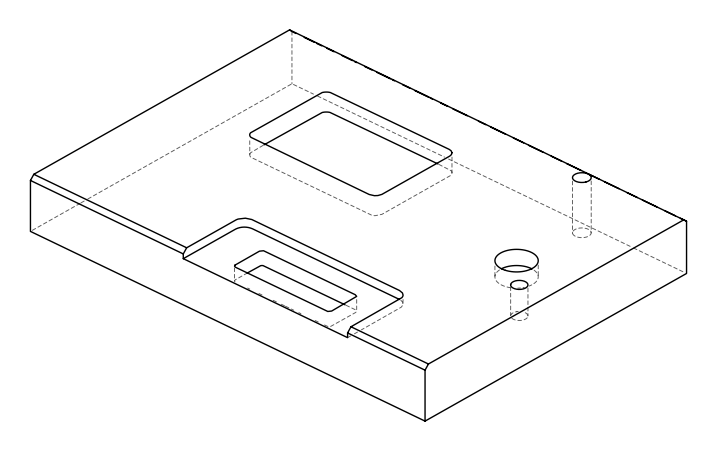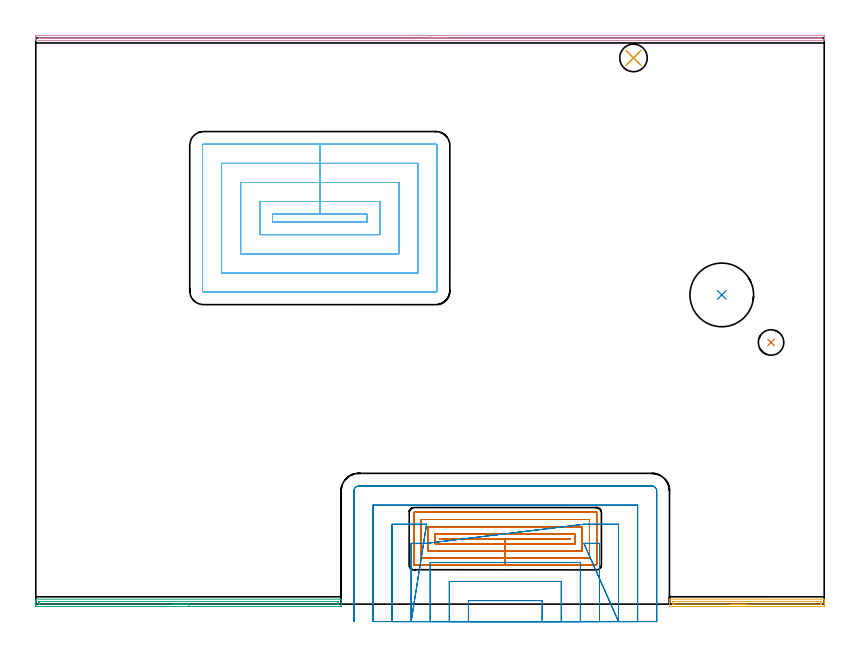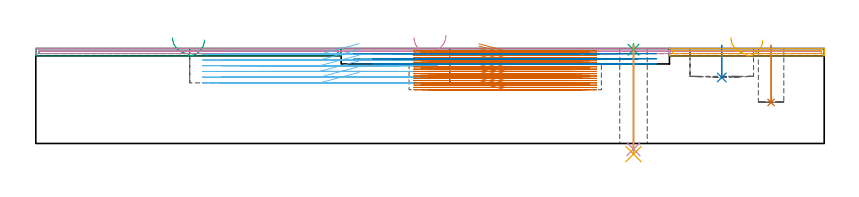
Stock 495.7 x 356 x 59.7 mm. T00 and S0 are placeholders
(PLAN: 11 operations, 8 tool changes, 91.9 min)
(1 INDEXABLE_INSERT_DRILL_BLIND_HOLE_FROM_SOLID | STEP1POCKET | NXT0302_003 | 0.15 min | 6758 mm3)
(2 INDEXABLE_INSERT_DRILL_BLIND_HOLE_FROM_SOLID_1 | STEP1POCKET_1 | NXT0302_035 | 0.08 min | 22266 mm3)
(3 AREA_MILL | FG_CHAMFER_SURFACE | UGT0205_001 | 3.25 min | 2063 mm3)
(4 AREA_MILL_1 | FG_CHAMFER_SURFACE_1 | UGT0205_001 | 8.07 min | 2536 mm3)
(5 AREA_MILL_2 | FG_CHAMFER_SURFACE_2 | UGT0205_001 | 1.73 min | 1063 mm3)
(6 MILL_RECTANGULAR_POCKET | POCKET_RECTANGULAR_STRAIGHT | UGT0201_010 | Follow Part, ap 4, ae 75% | 18.87 min | 382914 mm3)
(7 MILL_RECTANGULAR_POCKET_1 | POCKET_RECTANGULAR_STRAIGHT_1 | UGT0201_014 | Follow Part, ap 1.5, ae 75% | 42.69 min | 122558 mm3)
(8 MILL_SLOT | SLOT_PARTIAL_RECTANGULAR | UGT0201_010 | Follow Part, ap 4, ae 75% | 16.51 min | 118123 mm3)
(9 SPOT_DRILL | STEP1HOLE | NXT0321_9005460120000 | 0.03 min | 11 mm3)
(10 DRILL_THROUGH_HOLE_INTO_CENTER | STEP1HOLE | NXT0301_083 | 0.26 min | 5832 mm3)
(11 DRILL_TO_ENLARGE_THROUGH_HOLE | STEP1HOLE | UGT0301_244 | 0.28 min | 8161 mm3)
(TOOL NXT0302_003 | Index. Insert Drill 16mm [880-D1600L20-05] | D16 PA176 FL80 Z2)
(TOOL NXT0302_035 | Index. Insert Drill 40mm [880-D4000L40-05] | D40 PA176 FL200 Z2)
(TOOL UGT0205_001 | Chamfer Mill 20 x 3 x 45 deg. | D20 FL50 Z2)
(TOOL UGT0201_010 | End Mill 16 mm | D16 FL22 Z2)
(TOOL UGT0201_014 | End mill 6 mm | D6 FL24 Z4)
(TOOL NXT0321_9005460120000 | NC Spot Drill, 142deg, 12mm, Carbide, Uncoated | D12 PA142 FL30 Z2)
(TOOL NXT0301_083 | Carbide Drill 11.2mm [860.1-1120-056A1-MM 2214] | D11.2 PA140 FL72 Z2)
(TOOL UGT0301_244 | Twist Drill 17.3 mm | D17.3 PA118 FL130 Z2)
(OP 1 INDEXABLE_INSERT_DRILL_BLIND_HOLE_FROM_SOLID)
G17 G21 G94 G90
T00 M6
G54
G17 G0 G90 X462.3 Y164.5 S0 M3
G43 Z69.7 H1
G94 G81 G98 Z25.8 F250. R61.7
G80
M5
M2
(OP 2 INDEXABLE_INSERT_DRILL_BLIND_HOLE_FROM_SOLID_1)
G17 G21 G94 G90
T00 M6
G54
G17 G0 G90 X431.3 Y194.4 S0 M3
G43 Z69.7 H1
G94 G81 G98 Z41.5 F250. R61.7
G80
M5
M2
(OP 3 AREA_MILL)
G17 G21 G94 G90
T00 M6
G54
G17 G0 G90 X106. Y-1.5 S1061 M3
G43 Z69.7 H0
Z65.1
G94 G1 X105.962 Z64.228 F250.
X105.848 Z63.364
X105.659 Z62.512
X105.397 Z61.68
X105.063 Z60.874
X104.66 Z60.1
X104.192 Z59.364
X103.66 Z58.672
X103.071 Z58.029
X102.428 Z57.44
X101.736 Z56.908
X101. Z56.44
X100.226 Z56.037
X99.42 Z55.703
X98.588 Z55.441
X97.737 Z55.252
X96.872 Z55.138
X96. Z55.1
X0.594
X0.072 Y-1.493 Z55.103
X0.008 Y-1.491 Z55.105
X0. Y-0.974 Z55.621
Y-0.678 Z55.917
Y-0.087 Z56.507
Y0.505 Z57.102
Y0.8 Z57.396
Y1.392 Z57.988
Y1.687 Z58.282
Y2.277 Z58.876
Y2.574 Z59.173
Y2.75 Z59.349
X0.008 Y3.074 Z59.665
X0.01 Y3.097 Z59.688
X0.148 Y3.1 Z59.7
X191.852
X191.99 Y3.097 Z59.688
X191.993 Y3.074 Z59.665
X192. Y2.75 Z59.349
Y2.277 Z58.876
Y1.687 Z58.282
Y0.505 Z57.102
Y-0.087 Z56.507
Y-0.678 Z55.917
X191.997 Y-0.974 Z55.621
X191.992 Y-1.491 Z55.105
X191.928 Y-1.493 Z55.103
X191.406 Y-1.5 Z55.1
X96.
Y-0.086 Z56.514
X2.377
X2.155 Y-0.082 Z56.518
X2.046 Y-0.079 Z56.521
X2.01 Y-0.07 Z56.53
X2.007 Y-0.036 Z56.564
X2.004 Y0.051 Z56.651
X2.001 Y0.288 Z56.888
X2. Y0.8 Z57.4
Y1.175 Z57.775
X2.004 Y1.551 Z58.151
X2.008 Y1.657 Z58.257
X2.011 Y1.68 Z58.28
X2.018 Y1.682 Z58.282
X2.044 Y1.684 Z58.284
X2.155 Y1.685 Z58.285
X2.377 Y1.686 Z58.286
X189.623
X189.845 Y1.682 Z58.282
X189.954 Y1.679 Z58.279
X189.99 Y1.67 Z58.27
X189.993 Y1.636 Z58.236
X189.996 Y1.549 Z58.149
X189.999 Y1.312 Z57.912
X190. Y0.8 Z57.4
Y0.425 Z57.025
X189.996 Y0.049 Z56.649
X189.992 Y-0.057 Z56.543
X189.989 Y-0.08 Z56.52
X189.983 Y-0.082 Z56.518
X189.956 Y-0.084 Z56.516
X189.845 Y-0.085 Z56.515
X189.623 Y-0.086 Z56.514
X96.
X95.128 Z56.552
X94.264 Z56.666
X93.412 Z56.855
X92.58 Z57.117
X91.774 Z57.451
X91. Z57.854
X90.264 Z58.323
X89.572 Z58.854
X88.929 Z59.443
X88.34 Z60.086
X87.809 Z60.778
X87.34 Z61.514
X86.937 Z62.288
X86.603 Z63.094
X86.341 Z63.926
X86.152 Z64.778
X86.038 Z65.643
X86. Z66.514
G0 Z69.7
M5
M2
(OP 4 AREA_MILL_1)
G17 G21 G94 G90
T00 M6
G54
G17 G0 G90 X237.85 Y357.5 S1061 M3
G43 Z69.7 H0
Z66.5
G94 G1 X237.888 Z65.628 F250.
X238.002 Z64.764
X238.191 Z63.912
X238.453 Z63.08
X238.787 Z62.274
X239.19 Z61.5
X239.658 Z60.764
X240.19 Z60.072
X240.779 Z59.429
X241.422 Z58.84
X242.114 Z58.309
X242.85 Z57.84
X243.624 Z57.437
X244.43 Z57.103
X245.262 Z56.841
X246.114 Z56.652
X246.978 Z56.538
X247.85 Z56.5
X495.071
X495.372 Y357.498
X495.69 Y357.493 Z56.502
X495.7 Y357.205 Z56.789
Y356.689 Z57.308
Y356.335 Z57.661
Y355.818 Z58.178
Y355.465 Z58.53
Y354.758 Z59.242
Y354.539 Z59.46
X495.698 Y354.418 Z59.574
X495.69 Y354.303 Z59.688
X495.518 Y354.3 Z59.7
X0.181
X0.01 Y354.303 Z59.688
X0.002 Y354.418 Z59.574
X0. Y354.539 Z59.46
Y354.758 Z59.242
Y355.465 Z58.53
Y356.689 Z57.308
X0.004 Y357.205 Z56.789
X0.01 Y357.493 Z56.502
X0.328 Y357.498 Z56.5
X0.629 Y357.5
X247.85
Y356.086 Z57.914
X493.283 Y356.085 Z57.915
X493.541 Y356.084 Z57.916
X493.645 Y356.081 Z57.919
X493.689 Y356.079 Z57.921
X493.692 Y356.054 Z57.946
X493.698 Y355.931 Z58.069
X493.696 Y355.786 Z58.214
X493.693 Y355.738 Z58.262
X493.691 Y355.723 Z58.277
X493.664 Y355.721 Z58.279
X493.283 Y355.716 Z58.284
X493.027 Y355.715 Z58.285
X492.771 Y355.714 Z58.286
X2.417 Y355.715 Z58.285
X2.159 Y355.716 Z58.284
X2.055 Y355.719 Z58.281
X2.011 Y355.721 Z58.279
X2.009 Y355.746 Z58.254
X2.008 Y355.862 Z58.138
X2.03 Y356.079 Z57.921
X2.262 Y356.083 Z57.917
X2.417 Y356.085 Z57.915
X2.673 Y356.086 Z57.914
X3.055
X247.85
X248.722 Z57.952
X249.586 Z58.066
X250.438 Z58.255
X251.27 Z58.517
X252.076 Z58.851
X252.85 Z59.254
X253.586 Z59.723
X254.278 Z60.254
X254.921 Z60.843
X255.51 Z61.486
X256.042 Z62.179
X256.51 Z62.914
X256.913 Z63.688
X257.247 Z64.494
X257.509 Z65.326
X257.698 Z66.178
X257.812 Z67.043
X257.85 Z67.914
G0 Z69.7
M5
M2
(OP 5 AREA_MILL_2)
G17 G21 G94 G90
T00 M6
G54
G17 G0 G90 X457.05 Y-1.5 S1061 M3
G43 Z69.7 H0
Z65.1
G94 G1 X457.012 Z64.228 F250.
X456.898 Z63.364
X456.709 Z62.512
X456.447 Z61.68
X456.113 Z60.874
X455.71 Z60.1
X455.242 Z59.364
X454.71 Z58.672
X454.121 Z58.029
X453.478 Z57.44
X452.786 Z56.908
X452.05 Z56.44
X451.276 Z56.037
X450.47 Z55.703
X449.638 Z55.441
X448.786 Z55.252
X447.922 Z55.138
X447.05 Z55.1
X398.975
X398.454 Y-1.493 Z55.103
X398.408 Y-1.49 Z55.105
X398.4 Y-0.974 Z55.621
Y-0.345 Z56.252
Y-0.087 Z56.51
Y0.541 Z57.138
Y0.8 Z57.396
Y1.317 Z57.917
Y2.056 Z58.655
Y2.574 Z59.172
Y2.793 Z59.392
X398.407 Y3.077 Z59.669
X398.41 Y3.097 Z59.688
X398.53 Y3.1 Z59.7
X495.57
X495.69 Y3.097 Z59.688
X495.693 Y3.077 Z59.669
X495.7 Y2.793 Z59.392
Y2.056 Z58.655
Y1.317 Z57.917
Y0.8 Z57.396
Y0.541 Z57.138
Y-0.087 Z56.51
Y-0.345 Z56.252
X495.696 Y-0.974 Z55.621
X495.692 Y-1.49 Z55.105
X495.646 Y-1.493 Z55.103
X495.125 Y-1.5 Z55.1
X447.05
Y-0.086 Z56.514
X400.756
X400.533 Y-0.083 Z56.517
X400.425 Y-0.079 Z56.521
X400.409 Y-0.075 Z56.525
X400.405 Y-0.058 Z56.542
X400.402 Y-0.027 Z56.573
X400.4 Y0.047 Z56.647
Y0.267 Z56.867
Y1.154 Z57.754
X400.402 Y1.508 Z58.108
X400.405 Y1.609 Z58.209
X400.41 Y1.668 Z58.268
X400.426 Y1.679 Z58.279
X400.533 Y1.682 Z58.282
X400.756 Y1.686 Z58.286
X493.344
X493.567 Y1.683 Z58.283
X493.675 Y1.679 Z58.279
X493.691 Y1.675 Z58.275
X493.695 Y1.658 Z58.258
X493.698 Y1.627 Z58.227
X493.7 Y1.553 Z58.153
Y1.333 Z57.933
Y0.446 Z57.046
X493.698 Y0.092 Z56.692
X493.695 Y-0.009 Z56.591
X493.69 Y-0.068 Z56.532
X493.674 Y-0.079 Z56.521
X493.567 Y-0.082 Z56.518
X493.344 Y-0.086 Z56.514
X447.05
X446.178 Z56.552
X445.314 Z56.666
X444.462 Z56.855
X443.63 Z57.117
X442.824 Z57.451
X442.05 Z57.854
X441.314 Z58.323
X440.622 Z58.854
X439.979 Z59.443
X439.39 Z60.086
X438.858 Z60.778
X438.39 Z61.514
X437.987 Z62.288
X437.653 Z63.094
X437.391 Z63.926
X437.202 Z64.778
X437.088 Z65.643
X437.05 Z66.514
G0 Z69.7
M5
M2
(OP 6 MILL_RECTANGULAR_POCKET)
G17 G21 G94 G90
T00 M6
G54
G17 G0 G90 X203.181 Y245.1 S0 M3
G43 Z69.7 H0
Z62.7
G94 G1 X178.55 Z56.1 F250.
X148.8 F500.
Y240.3
X208.3
Y245.1
X178.55
Y253.1
X140.8
Y232.3
X216.3
Y253.1
X178.55
Y265.1
X128.8
Y220.3
X228.3
Y265.1
X178.55
Y277.1
X116.8
Y208.3
X240.3
Y277.1
X178.55
Y289.1
X105.5
G3 X104.8 Y288.4 R0.7
G1 Y197.
G3 X105.5 Y196.3 R0.7
G1 X251.6
G3 X252.3 Y197. R0.7
G1 Y288.4
G3 X251.6 Y289.1 R0.7
G1 X178.55
X177.55
G0 X203.181 Y245.1 Z59.1
G1 X178.55 Z52.5 F250.
X148.8 F500.
Y240.3
X208.3
Y245.1
X178.55
Y253.1
X140.8
Y232.3
X216.3
Y253.1
X178.55
Y265.1
X128.8
Y220.3
X228.3
Y265.1
X178.55
Y277.1
X116.8
Y208.3
X240.3
Y277.1
X178.55
Y289.1
X105.5
G3 X104.8 Y288.4 R0.7
G1 Y197.
G3 X105.5 Y196.3 R0.7
G1 X251.6
G3 X252.3 Y197. R0.7
G1 Y288.4
G3 X251.6 Y289.1 R0.7
G1 X178.55
X177.55
G0 X203.181 Y245.1 Z55.5
G1 X178.55 Z48.9 F250.
X148.8 F500.
Y240.3
X208.3
Y245.1
X178.55
Y253.1
X140.8
Y232.3
X216.3
Y253.1
X178.55
Y265.1
X128.8
Y220.3
X228.3
Y265.1
X178.55
Y277.1
X116.8
Y208.3
X240.3
Y277.1
X178.55
Y289.1
X105.5
G3 X104.8 Y288.4 R0.7
G1 Y197.
G3 X105.5 Y196.3 R0.7
G1 X251.6
G3 X252.3 Y197. R0.7
G1 Y288.4
G3 X251.6 Y289.1 R0.7
G1 X178.55
X177.55
G0 X203.181 Y245.1 Z51.9
G1 X178.55 Z45.3 F250.
X148.8 F500.
Y240.3
X208.3
Y245.1
X178.55
Y253.1
X140.8
Y232.3
X216.3
Y253.1
X178.55
Y265.1
X128.8
Y220.3
X228.3
Y265.1
X178.55
Y277.1
X116.8
Y208.3
X240.3
Y277.1
X178.55
Y289.1
X105.5
G3 X104.8 Y288.4 R0.7
G1 Y197.
G3 X105.5 Y196.3 R0.7
G1 X251.6
G3 X252.3 Y197. R0.7
G1 Y288.4
G3 X251.6 Y289.1 R0.7
G1 X178.55
X177.55
G0 X203.181 Y245.1 Z48.3
G1 X178.55 Z41.7 F250.
X148.8 F500.
Y240.3
X208.3
Y245.1
X178.55
Y253.1
X140.8
Y232.3
X216.3
Y253.1
X178.55
Y265.1
X128.8
Y220.3
X228.3
Y265.1
X178.55
Y277.1
X116.8
Y208.3
X240.3
Y277.1
X178.55
Y289.1
X105.5
G3 X104.8 Y288.4 R0.7
G1 Y197.
G3 X105.5 Y196.3 R0.7
G1 X251.6
G3 X252.3 Y197. R0.7
G1 Y288.4
G3 X251.6 Y289.1 R0.7
G1 X178.55
X177.55
G0 X203.181 Y245.1 Z44.7
G1 X178.55 Z38.1 F250.
X148.8 F500.
Y240.3
X208.3
Y245.1
X178.55
Y253.1
X140.8
Y232.3
X216.3
Y253.1
X178.55
Y265.1
X128.8
Y220.3
X228.3
Y265.1
X178.55
Y277.1
X116.8
Y208.3
X240.3
Y277.1
X178.55
Y289.1
X105.5
G3 X104.8 Y288.4 R0.7
G1 Y197.
G3 X105.5 Y196.3 R0.7
G1 X251.6
G3 X252.3 Y197. R0.7
G1 Y288.4
G3 X251.6 Y289.1 R0.7
G1 X178.55
X177.55
G0 Z69.7
M5
M2
(OP 7 MILL_RECTANGULAR_POCKET_1)
G17 G21 G94 G90
T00 M6
G54
G17 G0 G90 X278.584 Y41. S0 M3
G43 Z69.7 H0
Z62.7
G94 G1 X295.15 Z58.261 F250.
X336.1 F500.
Y41.2
X254.2
Y41.
X295.15
Y38.
X339.1
Y44.2
X251.2
Y38.
X295.15
Y33.5
X343.6
Y48.7
X246.7
Y33.5
X295.15
Y29.
X348.1
Y53.2
X242.2
Y29.
X295.15
Y24.5
X352.4
G3 X352.6 Y24.7 R0.2
G1 Y57.5
G3 X352.4 Y57.7 R0.2
G1 X237.9
G3 X237.7 Y57.5 R0.2
G1 Y24.7
G3 X237.9 Y24.5 R0.2
G1 X295.15
X296.15
G0 X278.584 Y41. Z61.261
G1 X295.15 Z56.822 F250.
X336.1 F500.
Y41.2
X254.2
Y41.
X295.15
Y38.
X339.1
Y44.2
X251.2
Y38.
X295.15
Y33.5
X343.6
Y48.7
X246.7
Y33.5
X295.15
Y29.
X348.1
Y53.2
X242.2
Y29.
X295.15
Y24.5
X352.4
G3 X352.6 Y24.7 R0.2
G1 Y57.5
G3 X352.4 Y57.7 R0.2
G1 X237.9
G3 X237.7 Y57.5 R0.2
G1 Y24.7
G3 X237.9 Y24.5 R0.2
G1 X295.15
X296.15
G0 X278.584 Y41. Z59.822
G1 X295.15 Z55.383 F250.
X336.1 F500.
Y41.2
X254.2
Y41.
X295.15
Y38.
X339.1
Y44.2
X251.2
Y38.
X295.15
Y33.5
X343.6
Y48.7
X246.7
Y33.5
X295.15
Y29.
X348.1
Y53.2
X242.2
Y29.
X295.15
Y24.5
X352.4
G3 X352.6 Y24.7 R0.2
G1 Y57.5
G3 X352.4 Y57.7 R0.2
G1 X237.9
G3 X237.7 Y57.5 R0.2
G1 Y24.7
G3 X237.9 Y24.5 R0.2
G1 X295.15
X296.15
G0 X278.584 Y41. Z58.383
G1 X295.15 Z53.944 F250.
X336.1 F500.
Y41.2
X254.2
Y41.
X295.15
Y38.
X339.1
Y44.2
X251.2
Y38.
X295.15
Y33.5
X343.6
Y48.7
X246.7
Y33.5
X295.15
Y29.
X348.1
Y53.2
X242.2
Y29.
X295.15
Y24.5
X352.4
G3 X352.6 Y24.7 R0.2
G1 Y57.5
G3 X352.4 Y57.7 R0.2
G1 X237.9
G3 X237.7 Y57.5 R0.2
G1 Y24.7
G3 X237.9 Y24.5 R0.2
G1 X295.15
X296.15
G0 X278.584 Y41. Z56.944
G1 X295.15 Z52.505 F250.
X336.1 F500.
Y41.2
X254.2
Y41.
X295.15
Y38.
X339.1
Y44.2
X251.2
Y38.
X295.15
Y33.5
X343.6
Y48.7
X246.7
Y33.5
X295.15
Y29.
X348.1
Y53.2
X242.2
Y29.
X295.15
Y24.5
X352.4
G3 X352.6 Y24.7 R0.2
G1 Y57.5
G3 X352.4 Y57.7 R0.2
G1 X237.9
G3 X237.7 Y57.5 R0.2
G1 Y24.7
G3 X237.9 Y24.5 R0.2
G1 X295.15
X296.15
G0 X278.584 Y41. Z55.505
G1 X295.15 Z51.067 F250.
X336.1 F500.
Y41.2
X254.2
Y41.
X295.15
Y38.
X339.1
Y44.2
X251.2
Y38.
X295.15
Y33.5
X343.6
Y48.7
X246.7
Y33.5
X295.15
Y29.
X348.1
Y53.2
X242.2
Y29.
X295.15
Y24.5
X352.4
G3 X352.6 Y24.7 R0.2
G1 Y57.5
G3 X352.4 Y57.7 R0.2
G1 X237.9
G3 X237.7 Y57.5 R0.2
G1 Y24.7
G3 X237.9 Y24.5 R0.2
G1 X295.15
X296.15
G0 X278.584 Y41. Z54.067
G1 X295.15 Z49.628 F250.
X336.1 F500.
Y41.2
X254.2
Y41.
X295.15
Y38.
X339.1
Y44.2
X251.2
Y38.
X295.15
Y33.5
X343.6
Y48.7
X246.7
Y33.5
X295.15
Y29.
X348.1
Y53.2
X242.2
Y29.
X295.15
Y24.5
X352.4
G3 X352.6 Y24.7 R0.2
G1 Y57.5
G3 X352.4 Y57.7 R0.2
G1 X237.9
G3 X237.7 Y57.5 R0.2
G1 Y24.7
G3 X237.9 Y24.5 R0.2
G1 X295.15
X296.15
G0 X278.584 Y41. Z52.628
G1 X295.15 Z48.189 F250.
X336.1 F500.
Y41.2
X254.2
Y41.
X295.15
Y38.
X339.1
Y44.2
X251.2
Y38.
X295.15
Y33.5
X343.6
Y48.7
X246.7
Y33.5
X295.15
Y29.
X348.1
Y53.2
X242.2
Y29.
X295.15
Y24.5
X352.4
G3 X352.6 Y24.7 R0.2
G1 Y57.5
G3 X352.4 Y57.7 R0.2
G1 X237.9
G3 X237.7 Y57.5 R0.2
G1 Y24.7
G3 X237.9 Y24.5 R0.2
G1 X295.15
X296.15
G0 X278.584 Y41. Z51.189
G1 X295.15 Z46.75 F250.
X336.1 F500.
Y41.2
X254.2
Y41.
X295.15
Y38.
X339.1
Y44.2
X251.2
Y38.
X295.15
Y33.5
X343.6
Y48.7
X246.7
Y33.5
X295.15
Y29.
X348.1
Y53.2
X242.2
Y29.
X295.15
Y24.5
X352.4
G3 X352.6 Y24.7 R0.2
G1 Y57.5
G3 X352.4 Y57.7 R0.2
G1 X237.9
G3 X237.7 Y57.5 R0.2
G1 Y24.7
G3 X237.9 Y24.5 R0.2
G1 X295.15
X296.15
G0 X278.584 Y41. Z49.75
G1 X295.15 Z45.311 F250.
X336.1 F500.
Y41.2
X254.2
Y41.
X295.15
Y38.
X339.1
Y44.2
X251.2
Y38.
X295.15
Y33.5
X343.6
Y48.7
X246.7
Y33.5
X295.15
Y29.
X348.1
Y53.2
X242.2
Y29.
X295.15
Y24.5
X352.4
G3 X352.6 Y24.7 R0.2
G1 Y57.5
G3 X352.4 Y57.7 R0.2
G1 X237.9
G3 X237.7 Y57.5 R0.2
G1 Y24.7
G3 X237.9 Y24.5 R0.2
G1 X295.15
X296.15
G0 X278.584 Y41. Z48.311
G1 X295.15 Z43.872 F250.
X336.1 F500.
Y41.2
X254.2
Y41.
X295.15
Y38.
X339.1
Y44.2
X251.2
Y38.
X295.15
Y33.5
X343.6
Y48.7
X246.7
Y33.5
X295.15
Y29.
X348.1
Y53.2
X242.2
Y29.
X295.15
Y24.5
X352.4
G3 X352.6 Y24.7 R0.2
G1 Y57.5
G3 X352.4 Y57.7 R0.2
G1 X237.9
G3 X237.7 Y57.5 R0.2
G1 Y24.7
G3 X237.9 Y24.5 R0.2
G1 X295.15
X296.15
G0 X278.584 Y41. Z46.872
G1 X295.15 Z42.433 F250.
X336.1 F500.
Y41.2
X254.2
Y41.
X295.15
Y38.
X339.1
Y44.2
X251.2
Y38.
X295.15
Y33.5
X343.6
Y48.7
X246.7
Y33.5
X295.15
Y29.
X348.1
Y53.2
X242.2
Y29.
X295.15
Y24.5
X352.4
G3 X352.6 Y24.7 R0.2
G1 Y57.5
G3 X352.4 Y57.7 R0.2
G1 X237.9
G3 X237.7 Y57.5 R0.2
G1 Y24.7
G3 X237.9 Y24.5 R0.2
G1 X295.15
X296.15
G0 X278.584 Y41. Z45.433
G1 X295.15 Z40.994 F250.
X336.1 F500.
Y41.2
X254.2
Y41.
X295.15
Y38.
X339.1
Y44.2
X251.2
Y38.
X295.15
Y33.5
X343.6
Y48.7
X246.7
Y33.5
X295.15
Y29.
X348.1
Y53.2
X242.2
Y29.
X295.15
Y24.5
X352.4
G3 X352.6 Y24.7 R0.2
G1 Y57.5
G3 X352.4 Y57.7 R0.2
G1 X237.9
G3 X237.7 Y57.5 R0.2
G1 Y24.7
G3 X237.9 Y24.5 R0.2
G1 X295.15
X296.15
G0 X278.584 Y41. Z43.994
G1 X295.15 Z39.556 F250.
X336.1 F500.
Y41.2
X254.2
Y41.
X295.15
Y38.
X339.1
Y44.2
X251.2
Y38.
X295.15
Y33.5
X343.6
Y48.7
X246.7
Y33.5
X295.15
Y29.
X348.1
Y53.2
X242.2
Y29.
X295.15
Y24.5
X352.4
G3 X352.6 Y24.7 R0.2
G1 Y57.5
G3 X352.4 Y57.7 R0.2
G1 X237.9
G3 X237.7 Y57.5 R0.2
G1 Y24.7
G3 X237.9 Y24.5 R0.2
G1 X295.15
X296.15
G0 X278.584 Y41. Z42.556
G1 X295.15 Z38.117 F250.
X336.1 F500.
Y41.2
X254.2
Y41.
X295.15
Y38.
X339.1
Y44.2
X251.2
Y38.
X295.15
Y33.5
X343.6
Y48.7
X246.7
Y33.5
X295.15
Y29.
X348.1
Y53.2
X242.2
Y29.
X295.15
Y24.5
X352.4
G3 X352.6 Y24.7 R0.2
G1 Y57.5
G3 X352.4 Y57.7 R0.2
G1 X237.9
G3 X237.7 Y57.5 R0.2
G1 Y24.7
G3 X237.9 Y24.5 R0.2
G1 X295.15
X296.15
G0 X278.584 Y41. Z41.117
G1 X295.15 Z36.678 F250.
X336.1 F500.
Y41.2
X254.2
Y41.
X295.15
Y38.
X339.1
Y44.2
X251.2
Y38.
X295.15
Y33.5
X343.6
Y48.7
X246.7
Y33.5
X295.15
Y29.
X348.1
Y53.2
X242.2
Y29.
X295.15
Y24.5
X352.4
G3 X352.6 Y24.7 R0.2
G1 Y57.5
G3 X352.4 Y57.7 R0.2
G1 X237.9
G3 X237.7 Y57.5 R0.2
G1 Y24.7
G3 X237.9 Y24.5 R0.2
G1 X295.15
X296.15
G0 X278.584 Y41. Z39.678
G1 X295.15 Z35.239 F250.
X336.1 F500.
Y41.2
X254.2
Y41.
X295.15
Y38.
X339.1
Y44.2
X251.2
Y38.
X295.15
Y33.5
X343.6
Y48.7
X246.7
Y33.5
X295.15
Y29.
X348.1
Y53.2
X242.2
Y29.
X295.15
Y24.5
X352.4
G3 X352.6 Y24.7 R0.2
G1 Y57.5
G3 X352.4 Y57.7 R0.2
G1 X237.9
G3 X237.7 Y57.5 R0.2
G1 Y24.7
G3 X237.9 Y24.5 R0.2
G1 X295.15
X296.15
G0 X278.584 Y41. Z38.239
G1 X295.15 Z33.8 F250.
X336.1 F500.
Y41.2
X254.2
Y41.
X295.15
Y38.
X339.1
Y44.2
X251.2
Y38.
X295.15
Y33.5
X343.6
Y48.7
X246.7
Y33.5
X295.15
Y29.
X348.1
Y53.2
X242.2
Y29.
X295.15
Y24.5
X352.4
G3 X352.6 Y24.7 R0.2
G1 Y57.5
G3 X352.4 Y57.7 R0.2
G1 X237.9
G3 X237.7 Y57.5 R0.2
G1 Y24.7
G3 X237.9 Y24.5 R0.2
G1 X295.15
X296.15
G0 Z69.7
M5
M2
(OP 8 MILL_SLOT)
G17 G21 G94 G90
T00 M6
G54
G17 G0 G90 X318.4 Y-11. S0 M3
G43 Z69.7 H0
Z56.467
G94 G1 Y-8. F250.
Y2.2 F500.
X272.
Y-8.
Y-11. F250.
X330.4
Y-8.
Y14.2 F500.
X260.
Y-8.
Y-11. F250.
X342.4
Y-8.
Y26.2 F500.
X248.
Y-8.
Y-11. F250.
X354.4
Y-8.
Y38.2 F500.
X347.6
X344.6 F250.
X366.4 Y-11. F500.
Y-8. F250.
Y50.2 F500.
X347.6
X344.6 F250.
X245.7 Y38.2 F500.
X242.7 F250.
X236. F500.
Y-8.
Y-11. F250.
X245.7 Y50.2 F500.
X242.7 F250.
X224. F500.
Y-8.
Y-11. F250.
X378.4
Y-8.
Y62.2 F500.
X212.
Y-8.
Y-11. F250.
X390.4
Y-8.
Y71.2 F500.
G3 X387.4 Y74.2 R3.
G1 X203.
G3 X200. Y71.2 R3.
G1 Y-8.
Y-11. F250.
G0 X318.4 Z53.233
G1 Y-8.
Y2.2 F500.
X272.
Y-8.
Y-11. F250.
X330.4
Y-8.
Y14.2 F500.
X260.
Y-8.
Y-11. F250.
X342.4
Y-8.
Y26.2 F500.
X248.
Y-8.
Y-11. F250.
X354.4
Y-8.
Y38.2 F500.
X347.6
X344.6 F250.
X366.4 Y-11. F500.
Y-8. F250.
Y50.2 F500.
X347.6
X344.6 F250.
X245.7 Y38.2 F500.
X242.7 F250.
X236. F500.
Y-8.
Y-11. F250.
X245.7 Y50.2 F500.
X242.7 F250.
X224. F500.
Y-8.
Y-11. F250.
X378.4
Y-8.
Y62.2 F500.
X212.
Y-8.
Y-11. F250.
X390.4
Y-8.
Y71.2 F500.
G3 X387.4 Y74.2 R3.
G1 X203.
G3 X200. Y71.2 R3.
G1 Y-8.
Y-11. F250.
G0 X318.4 Z50.
G1 Y-8.
Y2.2 F500.
X272.
Y-8.
Y-11. F250.
X330.4
Y-8.
Y14.2 F500.
X260.
Y-8.
Y-11. F250.
X342.4
Y-8.
Y26.2 F500.
X248.
Y-8.
Y-11. F250.
X354.4
Y-8.
Y38.2 F500.
X347.6
X344.6 F250.
X366.4 Y-11. F500.
Y-8. F250.
Y50.2 F500.
X347.6
X344.6 F250.
X245.7 Y38.2 F500.
X242.7 F250.
X236. F500.
Y-8.
Y-11. F250.
X245.7 Y50.2 F500.
X242.7 F250.
X224. F500.
Y-8.
Y-11. F250.
X378.4
Y-8.
Y62.2 F500.
X212.
Y-8.
Y-11. F250.
X390.4
Y-8.
Y71.2 F500.
G3 X387.4 Y74.2 R3.
G1 X203.
G3 X200. Y71.2 R3.
G1 Y-8.
Y-11. F250.
G0 Z69.7
M5
M2
(OP 9 SPOT_DRILL)
G17 G21 G94 G90
T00 M6
G54
G17 G0 G90 X375.8 Y343.4 S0 M3
G43 Z69.7 H0
G94 G81 G98 Z58.955 F250. R62.7
G80
M5
M2
(OP 10 DRILL_THROUGH_HOLE_INTO_CENTER)
G17 G21 G94 G90
T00 M6
G54
G17 G0 G90 X375.8 Y343.4 S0 M3
G43 Z69.7 H1
G94 G73 G98 Z-3.538 F250. Q10.54 R61.7
G80
M5
M2
(OP 11 DRILL_TO_ENLARGE_THROUGH_HOLE)
G17 G21 G94 G90
T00 M6
G54
G17 G0 G90 X375.8 Y343.4 S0 M3
G43 Z69.7 H0
G94 G73 G98 Z-6.697 F250. Q16.599 R61.7
G80
M5
M2
